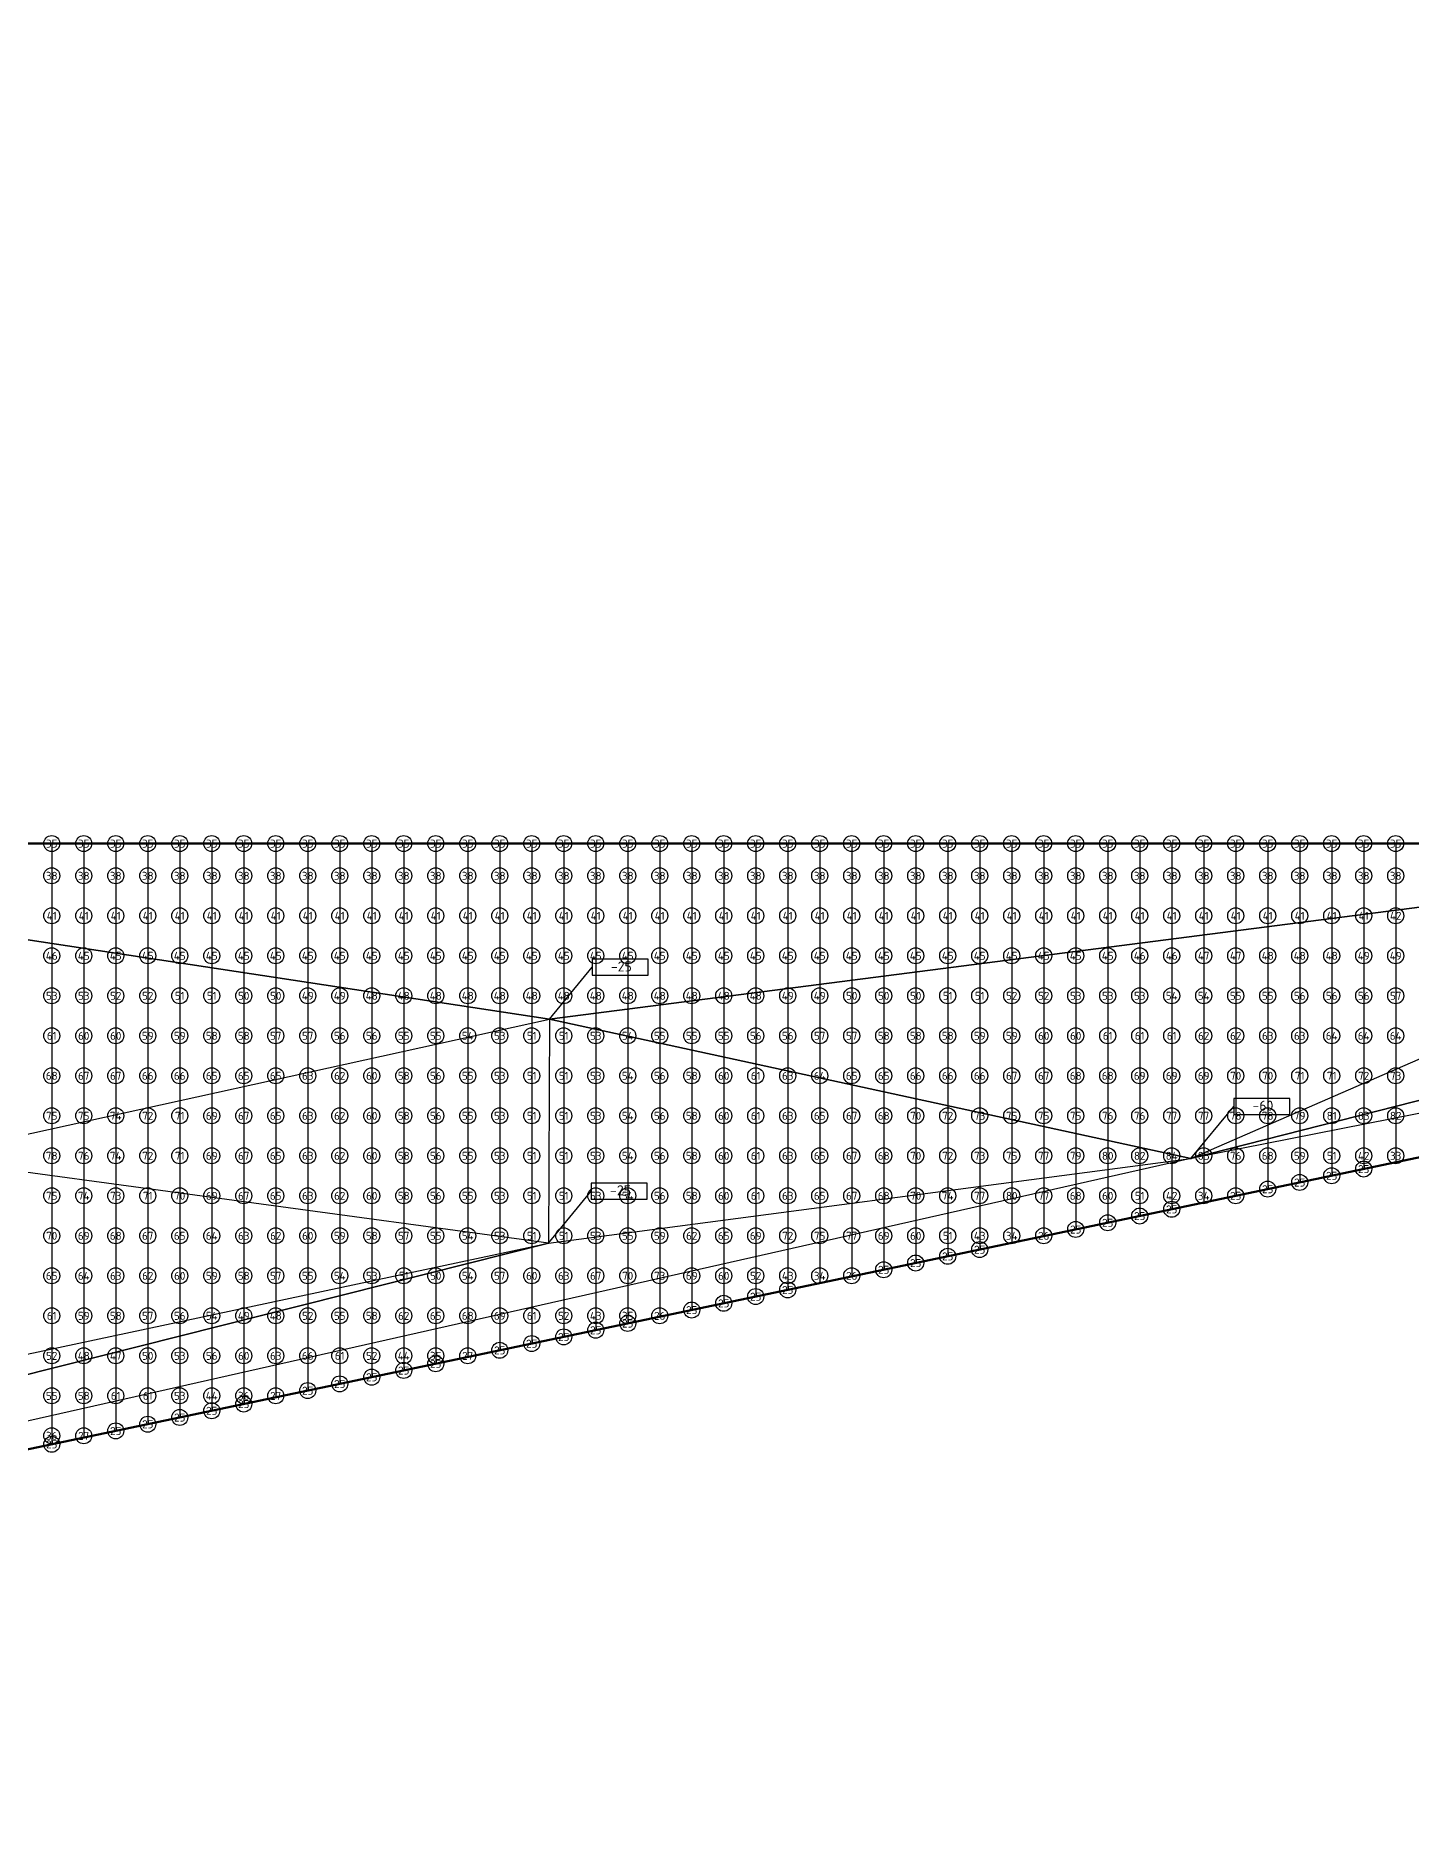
# Model space of a CAD drawing. Header units: millimetres. Extents: x 3543 to 412546, y -146359 to 38454.
# Drawn here: x 237859 to 255054, y -95174 to -72842 of the extents above; entities that cross this region are included whole.
import ezdxf
from ezdxf.enums import TextEntityAlignment as Align

# ---------------------------------------------------------------- set-up
doc = ezdxf.new("R2010")
doc.units = ezdxf.units.MM
doc.layers.add('контур', color=1, linetype='Continuous', lineweight=50)
for name, color, linetype in [('линии_высот', 4, 'Continuous'), ('опоры_текстvb', 7, 'Continuous'), ('опорыvb', 7, 'Continuous'), ('сеткаvb', 8, 'Continuous')]:
    doc.layers.add(name, color=color, linetype=linetype)
doc.styles.add('isocpeur', font='isocpeur.ttf')

# ---------------------------------------------------------------- blocks, each defined once
blk = doc.blocks.new('otmetka_oporvb')
at = {"linetype": 'ByBlock', "lineweight": -2}
blk.add_hatch(color=0, dxfattribs=at).paths.add_polyline_path([(-38, -32, 1), (38, 32, 1)])
at = {"color": 0, "linetype": 'ByBlock', "lineweight": -2}
blk.add_line((0, 0), (2142, 2596), dxfattribs=at)
at = {"color": 0}
blk.add_lwpolyline([(2142, 2196), (4942, 2196), (4942, 2996), (2142, 2996)], close=True, dxfattribs=at)
at = {"color": 0, "linetype": 'ByBlock', "lineweight": -2, "style": 'isocpeur'}
blk.add_attdef('OTM', text='', height=500, dxfattribs=at).set_placement((3600, 2639), align=Align.MIDDLE_CENTER)
blk = doc.blocks.new('opor_symbPRO')
at = {"color": 0, "ltscale": 20}
blk.add_circle((0, 0), 100, dxfattribs=at)
at = {"layer": 'опоры_текстvb', "color": 0, "linetype": 'ByBlock', "lineweight": -2, "style": 'isocpeur'}
blk.add_attdef('COL', text='', height=100, dxfattribs=at).set_placement((0, -1), align=Align.MIDDLE_CENTER)

msp = doc.modelspace()

# ---------------------------------------------------------------- linework, layer by layer
at = {"layer": 'контур', "linetype": 'Continuous'}
msp.add_lwpolyline([(215545, -95173.6), (210858.8, -72842.2), (229841.6, -72842.2), (229841.6, -82939.6), (261341.5, -82939.6), (261341.5, -72842.2), (299003.2, -72842.2), (299003.2, -77660.7)], close=True, dxfattribs=at)
at = {"layer": 'линии_высот'}
for points in [[(252298.9, -86875.6), (215545, -95173.6), (299003.2, -77660.7)], [(252298.9, -86875.6), (278805.8, -80132.2), (299003.2, -77660.7)], [(252298.9, -86875.6), (261341.5, -82939.6), (278805.8, -80132.2)], [(229841.6, -82939.6), (236407.9, -86868.8), (244279.5, -85135.9)], [(229841.6, -82939.6), (244279.5, -85135.9), (261341.5, -82939.6)], [(244279.5, -85135.9), (252298.9, -86875.6), (261341.5, -82939.6)], [(236407.9, -86868.8), (244279.5, -85135.9), (244268.4, -87933.7)], [(252298.9, -86875.6), (244279.5, -85135.9), (244268.4, -87933.7)], [(244268.4, -87933.7), (236407.9, -86868.8), (230076.7, -90954.3)], [(244268.4, -87933.7), (252298.9, -86875.6), (215545, -95173.6)], [(215545, -95173.6), (230076.7, -90954.3), (244268.4, -87933.7)]]:
    msp.add_lwpolyline(points, close=True, dxfattribs=at)
at = {"layer": 'сеткаvb'}
for p, q in [((238058.8, -82939.6), (238058.8, -90449.3)), ((238458.8, -82939.6), (238458.8, -90365.3)), ((238858.8, -82939.6), (238858.8, -90281.4)), ((239258.8, -82939.6), (239258.8, -90197.5)), ((239658.8, -82939.6), (239658.8, -90113.5)), ((240058.8, -82939.6), (240058.8, -90029.6)), ((240458.8, -82939.6), (240458.8, -89945.6)), ((240858.8, -82939.6), (240858.8, -89861.7)), ((241258.8, -82939.6), (241258.8, -89777.8)), ((241658.8, -82939.6), (241658.8, -89693.8)), ((242058.8, -82939.6), (242058.8, -89609.9)), ((242458.8, -82939.6), (242458.8, -89526)), ((242858.8, -82939.6), (242858.8, -89442)), ((243258.8, -82939.6), (243258.8, -89358.1)), ((243658.8, -82939.6), (243658.8, -89274.2)), ((244058.8, -82939.6), (244058.8, -89190.2)), ((244458.8, -82939.6), (244458.8, -89106.3)), ((244858.8, -82939.6), (244858.8, -89022.4)), ((245258.8, -82939.6), (245258.8, -88938.4)), ((245658.8, -82939.6), (245658.8, -88854.5)), ((246058.8, -82939.6), (246058.8, -88770.5)), ((246458.8, -82939.6), (246458.8, -88686.6)), ((246858.8, -82939.6), (246858.8, -88602.7)), ((247258.8, -82939.6), (247258.8, -88518.7)), ((247658.8, -82939.6), (247658.8, -88434.8)), ((248058.8, -82939.6), (248058.8, -88350.9)), ((248458.8, -82939.6), (248458.8, -88266.9)), ((248858.8, -82939.6), (248858.8, -88183)), ((249258.8, -82939.6), (249258.8, -88099.1)), ((249658.8, -82939.6), (249658.8, -88015.1)), ((250058.8, -82939.6), (250058.8, -87931.2)), ((250458.8, -82939.6), (250458.8, -87847.3)), ((250858.8, -82939.6), (250858.8, -87763.3)), ((251258.8, -82939.6), (251258.8, -87679.4)), ((251658.8, -82939.6), (251658.8, -87595.4)), ((252058.8, -82939.6), (252058.8, -87511.5)), ((252458.8, -82939.6), (252458.8, -87427.6)), ((252858.8, -82939.6), (252858.8, -87343.6)), ((253258.8, -82939.6), (253258.8, -87259.7)), ((253658.8, -82939.6), (253658.8, -87175.8)), ((254058.8, -82939.6), (254058.8, -87091.8)), ((254458.8, -82939.6), (254458.8, -87007.9)), ((254858.8, -82939.6), (254858.8, -86924))]:
    msp.add_line(p, q, dxfattribs=at)

# ---------------------------------------------------------------- block references
at = {"xscale": 0.25, "yscale": 0.25, "zscale": 0.25}
for p, values in [((244279.5, -85135.9), {'OTM': '-25'}), ((252298.9, -86875.6), {'OTM': '-60'}), ((244268.4, -87933.7), {'OTM': '-25'})]:
    msp.add_blockref('otmetka_oporvb', p, dxfattribs=at).add_auto_attribs(values)
at = {"layer": 'опорыvb', "color": 92}
for p, values in [((238058.8, -82939.6), {'COL': '35'}), ((238458.8, -82939.6), {'COL': '35'}), ((238858.8, -82939.6), {'COL': '35'}), ((239258.8, -82939.6), {'COL': '35'}), ((239658.8, -82939.6), {'COL': '35'}), ((240058.8, -82939.6), {'COL': '35'}), ((240458.8, -82939.6), {'COL': '35'}), ((240858.8, -82939.6), {'COL': '35'}), ((241258.8, -82939.6), {'COL': '35'}), ((241658.8, -82939.6), {'COL': '35'}), ((242058.8, -82939.6), {'COL': '35'}), ((242458.8, -82939.6), {'COL': '35'}), ((242858.8, -82939.6), {'COL': '35'}), ((243258.8, -82939.6), {'COL': '35'}), ((243658.8, -82939.6), {'COL': '35'}), ((244058.8, -82939.6), {'COL': '35'}), ((244458.8, -82939.6), {'COL': '35'}), ((244858.8, -82939.6), {'COL': '35'}), ((245258.8, -82939.6), {'COL': '35'}), ((245658.8, -82939.6), {'COL': '35'}), ((246058.8, -82939.6), {'COL': '35'}), ((246458.8, -82939.6), {'COL': '35'}), ((246858.8, -82939.6), {'COL': '35'}), ((247258.8, -82939.6), {'COL': '35'}), ((247658.8, -82939.6), {'COL': '35'}), ((248058.8, -82939.6), {'COL': '35'}), ((248458.8, -82939.6), {'COL': '35'}), ((248858.8, -82939.6), {'COL': '35'}), ((249258.8, -82939.6), {'COL': '35'}), ((249658.8, -82939.6), {'COL': '35'}), ((250058.8, -82939.6), {'COL': '35'}), ((250458.8, -82939.6), {'COL': '35'}), ((250858.8, -82939.6), {'COL': '35'}), ((251258.8, -82939.6), {'COL': '35'}), ((251658.8, -82939.6), {'COL': '35'}), ((252058.8, -82939.6), {'COL': '35'}), ((252458.8, -82939.6), {'COL': '35'}), ((252858.8, -82939.6), {'COL': '35'}), ((253258.8, -82939.6), {'COL': '35'}), ((253658.8, -82939.6), {'COL': '35'}), ((254058.8, -82939.6), {'COL': '35'}), ((254458.8, -82939.6), {'COL': '35'}), ((254858.8, -82939.6), {'COL': '35'}), ((238058.8, -83342.2), {'COL': '38'}), ((238458.8, -83342.2), {'COL': '38'}), ((238858.8, -83342.2), {'COL': '38'}), ((239258.8, -83342.2), {'COL': '38'}), ((239658.8, -83342.2), {'COL': '38'}), ((240058.8, -83342.2), {'COL': '38'}), ((240458.8, -83342.2), {'COL': '38'}), ((240858.8, -83342.2), {'COL': '38'}), ((241258.8, -83342.2), {'COL': '38'}), ((241658.8, -83342.2), {'COL': '38'}), ((242058.8, -83342.2), {'COL': '38'}), ((242458.8, -83342.2), {'COL': '38'}), ((242858.8, -83342.2), {'COL': '38'}), ((243258.8, -83342.2), {'COL': '38'}), ((243658.8, -83342.2), {'COL': '38'}), ((244058.8, -83342.2), {'COL': '38'}), ((244458.8, -83342.2), {'COL': '38'}), ((244858.8, -83342.2), {'COL': '38'}), ((245258.8, -83342.2), {'COL': '38'}), ((245658.8, -83342.2), {'COL': '38'}), ((246058.8, -83342.2), {'COL': '38'}), ((246458.8, -83342.2), {'COL': '38'}), ((246858.8, -83342.2), {'COL': '38'}), ((247258.8, -83342.2), {'COL': '38'}), ((247658.8, -83342.2), {'COL': '38'}), ((248058.8, -83342.2), {'COL': '38'}), ((248458.8, -83342.2), {'COL': '38'}), ((248858.8, -83342.2), {'COL': '38'}), ((249258.8, -83342.2), {'COL': '38'}), ((249658.8, -83342.2), {'COL': '38'}), ((250058.8, -83342.2), {'COL': '38'}), ((250458.8, -83342.2), {'COL': '38'}), ((250858.8, -83342.2), {'COL': '38'}), ((251258.8, -83342.2), {'COL': '38'}), ((251658.8, -83342.2), {'COL': '38'}), ((252058.8, -83342.2), {'COL': '38'}), ((252458.8, -83342.2), {'COL': '38'}), ((252858.8, -83342.2), {'COL': '38'}), ((253258.8, -83342.2), {'COL': '38'}), ((253658.8, -83342.2), {'COL': '38'}), ((254058.8, -83342.2), {'COL': '38'}), ((254458.8, -83342.2), {'COL': '38'}), ((254858.8, -83342.2), {'COL': '38'}), ((238058.8, -83842.2), {'COL': '41'}), ((238458.8, -83842.2), {'COL': '41'}), ((238858.8, -83842.2), {'COL': '41'}), ((239258.8, -83842.2), {'COL': '41'}), ((239658.8, -83842.2), {'COL': '41'}), ((240058.8, -83842.2), {'COL': '41'}), ((240458.8, -83842.2), {'COL': '41'}), ((240858.8, -83842.2), {'COL': '41'}), ((241258.8, -83842.2), {'COL': '41'}), ((241658.8, -83842.2), {'COL': '41'}), ((242058.8, -83842.2), {'COL': '41'}), ((242458.8, -83842.2), {'COL': '41'}), ((242858.8, -83842.2), {'COL': '41'}), ((243258.8, -83842.2), {'COL': '41'}), ((243658.8, -83842.2), {'COL': '41'}), ((244058.8, -83842.2), {'COL': '41'}), ((244458.8, -83842.2), {'COL': '41'}), ((244858.8, -83842.2), {'COL': '41'}), ((245258.8, -83842.2), {'COL': '41'}), ((245658.8, -83842.2), {'COL': '41'}), ((246058.8, -83842.2), {'COL': '41'}), ((246458.8, -83842.2), {'COL': '41'}), ((246858.8, -83842.2), {'COL': '41'}), ((247258.8, -83842.2), {'COL': '41'}), ((247658.8, -83842.2), {'COL': '41'}), ((248058.8, -83842.2), {'COL': '41'}), ((248458.8, -83842.2), {'COL': '41'}), ((248858.8, -83842.2), {'COL': '41'}), ((249258.8, -83842.2), {'COL': '41'}), ((249658.8, -83842.2), {'COL': '41'}), ((250058.8, -83842.2), {'COL': '41'}), ((250458.8, -83842.2), {'COL': '41'}), ((250858.8, -83842.2), {'COL': '41'}), ((251258.8, -83842.2), {'COL': '41'}), ((251658.8, -83842.2), {'COL': '41'}), ((252058.8, -83842.2), {'COL': '41'}), ((252458.8, -83842.2), {'COL': '41'}), ((252858.8, -83842.2), {'COL': '41'}), ((253258.8, -83842.2), {'COL': '41'}), ((253658.8, -83842.2), {'COL': '41'}), ((254058.8, -83842.2), {'COL': '41'}), ((254458.8, -83842.2), {'COL': '41'}), ((254858.8, -83842.2), {'COL': '42'}), ((238058.8, -84342.2), {'COL': '46'}), ((238458.8, -84342.2), {'COL': '45'}), ((238858.8, -84342.2), {'COL': '45'}), ((239258.8, -84342.2), {'COL': '45'}), ((239658.8, -84342.2), {'COL': '45'}), ((240058.8, -84342.2), {'COL': '45'}), ((240458.8, -84342.2), {'COL': '45'}), ((240858.8, -84342.2), {'COL': '45'}), ((241258.8, -84342.2), {'COL': '45'}), ((241658.8, -84342.2), {'COL': '45'}), ((242058.8, -84342.2), {'COL': '45'}), ((242458.8, -84342.2), {'COL': '45'}), ((242858.8, -84342.2), {'COL': '45'}), ((243258.8, -84342.2), {'COL': '45'}), ((243658.8, -84342.2), {'COL': '45'}), ((244058.8, -84342.2), {'COL': '45'}), ((244458.8, -84342.2), {'COL': '45'}), ((244858.8, -84342.2), {'COL': '45'}), ((245258.8, -84342.2), {'COL': '45'}), ((245658.8, -84342.2), {'COL': '45'}), ((246058.8, -84342.2), {'COL': '45'}), ((246458.8, -84342.2), {'COL': '45'}), ((246858.8, -84342.2), {'COL': '45'}), ((247258.8, -84342.2), {'COL': '45'}), ((247658.8, -84342.2), {'COL': '45'}), ((248058.8, -84342.2), {'COL': '45'}), ((248458.8, -84342.2), {'COL': '45'}), ((248858.8, -84342.2), {'COL': '45'}), ((249258.8, -84342.2), {'COL': '45'}), ((249658.8, -84342.2), {'COL': '45'}), ((250058.8, -84342.2), {'COL': '45'}), ((250458.8, -84342.2), {'COL': '45'}), ((250858.8, -84342.2), {'COL': '45'}), ((251258.8, -84342.2), {'COL': '45'}), ((251658.8, -84342.2), {'COL': '46'}), ((252058.8, -84342.2), {'COL': '46'}), ((252458.8, -84342.2), {'COL': '47'}), ((252858.8, -84342.2), {'COL': '47'}), ((253258.8, -84342.2), {'COL': '48'}), ((253658.8, -84342.2), {'COL': '48'}), ((254058.8, -84342.2), {'COL': '48'}), ((254458.8, -84342.2), {'COL': '49'}), ((254858.8, -84342.2), {'COL': '49'}), ((241258.8, -84842.2), {'COL': '49'}), ((241658.8, -84842.2), {'COL': '49'}), ((242058.8, -84842.2), {'COL': '48'}), ((242458.8, -84842.2), {'COL': '48'}), ((242858.8, -84842.2), {'COL': '48'}), ((243258.8, -84842.2), {'COL': '48'}), ((243658.8, -84842.2), {'COL': '48'}), ((244058.8, -84842.2), {'COL': '48'}), ((244458.8, -84842.2), {'COL': '48'}), ((244858.8, -84842.2), {'COL': '48'}), ((245258.8, -84842.2), {'COL': '48'}), ((245658.8, -84842.2), {'COL': '48'}), ((246058.8, -84842.2), {'COL': '48'}), ((246458.8, -84842.2), {'COL': '48'}), ((246858.8, -84842.2), {'COL': '48'}), ((247258.8, -84842.2), {'COL': '49'}), ((247658.8, -84842.2), {'COL': '49'}), ((254458.8, -86842.2), {'COL': '42'}), ((252058.8, -87342.2), {'COL': '42'}), ((249658.8, -87842.2), {'COL': '43'}), ((247258.8, -88342.2), {'COL': '43'}), ((240458.8, -88842.2), {'COL': '49'}), ((240858.8, -88842.2), {'COL': '48'}), ((244858.8, -88842.2), {'COL': '43'}), ((245258.8, -88842.2), {'COL': '35'}), ((238458.8, -89342.2), {'COL': '48'}), ((238858.8, -89342.2), {'COL': '47'}), ((242458.8, -89342.2), {'COL': '44'}), ((242858.8, -89342.2), {'COL': '35'}), ((240058.8, -89842.2), {'COL': '44'}), ((240458.8, -89842.2), {'COL': '36'}), ((238058.8, -90342.2), {'COL': '36'})]:
    msp.add_blockref('opor_symbPRO', p, dxfattribs=at).add_auto_attribs(values)
at = {"layer": 'опорыvb', "color": 131}
for p, values in [((238058.8, -84842.2), {'COL': '53'}), ((238458.8, -84842.2), {'COL': '53'}), ((238858.8, -84842.2), {'COL': '52'}), ((239258.8, -84842.2), {'COL': '52'}), ((239658.8, -84842.2), {'COL': '51'}), ((240058.8, -84842.2), {'COL': '51'}), ((240458.8, -84842.2), {'COL': '50'}), ((240858.8, -84842.2), {'COL': '50'}), ((248058.8, -84842.2), {'COL': '50'}), ((248458.8, -84842.2), {'COL': '50'}), ((248858.8, -84842.2), {'COL': '50'}), ((249258.8, -84842.2), {'COL': '51'}), ((249658.8, -84842.2), {'COL': '51'}), ((250058.8, -84842.2), {'COL': '52'}), ((250458.8, -84842.2), {'COL': '52'}), ((250858.8, -84842.2), {'COL': '53'}), ((251258.8, -84842.2), {'COL': '53'}), ((251658.8, -84842.2), {'COL': '53'}), ((252058.8, -84842.2), {'COL': '54'}), ((252458.8, -84842.2), {'COL': '54'}), ((252858.8, -84842.2), {'COL': '55'}), ((253258.8, -84842.2), {'COL': '55'}), ((253658.8, -84842.2), {'COL': '56'}), ((254058.8, -84842.2), {'COL': '56'}), ((254458.8, -84842.2), {'COL': '56'}), ((254858.8, -84842.2), {'COL': '57'}), ((238058.8, -85342.2), {'COL': '61'}), ((238458.8, -85342.2), {'COL': '60'}), ((238858.8, -85342.2), {'COL': '60'}), ((239258.8, -85342.2), {'COL': '59'}), ((239658.8, -85342.2), {'COL': '59'}), ((240058.8, -85342.2), {'COL': '58'}), ((240458.8, -85342.2), {'COL': '58'}), ((240858.8, -85342.2), {'COL': '57'}), ((241258.8, -85342.2), {'COL': '57'}), ((241658.8, -85342.2), {'COL': '56'}), ((242058.8, -85342.2), {'COL': '56'}), ((242458.8, -85342.2), {'COL': '55'}), ((242858.8, -85342.2), {'COL': '55'}), ((243258.8, -85342.2), {'COL': '54'}), ((243658.8, -85342.2), {'COL': '53'}), ((244058.8, -85342.2), {'COL': '51'}), ((244458.8, -85342.2), {'COL': '51'}), ((244858.8, -85342.2), {'COL': '53'}), ((245258.8, -85342.2), {'COL': '54'}), ((245658.8, -85342.2), {'COL': '55'}), ((246058.8, -85342.2), {'COL': '55'}), ((246458.8, -85342.2), {'COL': '55'}), ((246858.8, -85342.2), {'COL': '56'}), ((247258.8, -85342.2), {'COL': '56'}), ((247658.8, -85342.2), {'COL': '57'}), ((248058.8, -85342.2), {'COL': '57'}), ((248458.8, -85342.2), {'COL': '58'}), ((248858.8, -85342.2), {'COL': '58'}), ((249258.8, -85342.2), {'COL': '58'}), ((249658.8, -85342.2), {'COL': '59'}), ((250058.8, -85342.2), {'COL': '59'}), ((250458.8, -85342.2), {'COL': '60'}), ((250858.8, -85342.2), {'COL': '60'}), ((251258.8, -85342.2), {'COL': '61'}), ((251658.8, -85342.2), {'COL': '61'}), ((252058.8, -85342.2), {'COL': '61'}), ((252458.8, -85342.2), {'COL': '62'}), ((252858.8, -85342.2), {'COL': '62'}), ((253258.8, -85342.2), {'COL': '63'}), ((253658.8, -85342.2), {'COL': '63'}), ((254058.8, -85342.2), {'COL': '64'}), ((254458.8, -85342.2), {'COL': '64'}), ((254858.8, -85342.2), {'COL': '64'}), ((238058.8, -85842.2), {'COL': '68'}), ((238458.8, -85842.2), {'COL': '67'}), ((238858.8, -85842.2), {'COL': '67'}), ((239258.8, -85842.2), {'COL': '66'}), ((239658.8, -85842.2), {'COL': '66'}), ((240058.8, -85842.2), {'COL': '65'}), ((240458.8, -85842.2), {'COL': '65'}), ((240858.8, -85842.2), {'COL': '65'}), ((241258.8, -85842.2), {'COL': '63'}), ((241658.8, -85842.2), {'COL': '62'}), ((242058.8, -85842.2), {'COL': '60'}), ((242458.8, -85842.2), {'COL': '58'}), ((242858.8, -85842.2), {'COL': '56'}), ((243258.8, -85842.2), {'COL': '55'}), ((243658.8, -85842.2), {'COL': '53'}), ((244058.8, -85842.2), {'COL': '51'}), ((244458.8, -85842.2), {'COL': '51'}), ((244858.8, -85842.2), {'COL': '53'}), ((245258.8, -85842.2), {'COL': '54'}), ((245658.8, -85842.2), {'COL': '56'}), ((246058.8, -85842.2), {'COL': '58'}), ((246458.8, -85842.2), {'COL': '60'}), ((246858.8, -85842.2), {'COL': '61'}), ((247258.8, -85842.2), {'COL': '63'}), ((247658.8, -85842.2), {'COL': '64'}), ((248058.8, -85842.2), {'COL': '65'}), ((248458.8, -85842.2), {'COL': '65'}), ((248858.8, -85842.2), {'COL': '66'}), ((249258.8, -85842.2), {'COL': '66'}), ((249658.8, -85842.2), {'COL': '66'}), ((250058.8, -85842.2), {'COL': '67'}), ((250458.8, -85842.2), {'COL': '67'}), ((250858.8, -85842.2), {'COL': '68'}), ((251258.8, -85842.2), {'COL': '68'}), ((251658.8, -85842.2), {'COL': '69'}), ((252058.8, -85842.2), {'COL': '69'}), ((252458.8, -85842.2), {'COL': '69'}), ((252858.8, -85842.2), {'COL': '70'}), ((253258.8, -85842.2), {'COL': '70'}), ((253658.8, -85842.2), {'COL': '71'}), ((254058.8, -85842.2), {'COL': '71'}), ((254458.8, -85842.2), {'COL': '72'}), ((254858.8, -85842.2), {'COL': '73'}), ((238058.8, -86342.2), {'COL': '75'}), ((238458.8, -86342.2), {'COL': '75'}), ((238858.8, -86342.2), {'COL': '74'}), ((239258.8, -86342.2), {'COL': '72'}), ((239658.8, -86342.2), {'COL': '71'}), ((240058.8, -86342.2), {'COL': '69'}), ((240458.8, -86342.2), {'COL': '67'}), ((240858.8, -86342.2), {'COL': '65'}), ((241258.8, -86342.2), {'COL': '63'}), ((241658.8, -86342.2), {'COL': '62'}), ((242058.8, -86342.2), {'COL': '60'}), ((242458.8, -86342.2), {'COL': '58'}), ((242858.8, -86342.2), {'COL': '56'}), ((243258.8, -86342.2), {'COL': '55'}), ((243658.8, -86342.2), {'COL': '53'}), ((244058.8, -86342.2), {'COL': '51'}), ((244458.8, -86342.2), {'COL': '51'}), ((244858.8, -86342.2), {'COL': '53'}), ((245258.8, -86342.2), {'COL': '54'}), ((245658.8, -86342.2), {'COL': '56'}), ((246058.8, -86342.2), {'COL': '58'}), ((246458.8, -86342.2), {'COL': '60'}), ((246858.8, -86342.2), {'COL': '61'}), ((247258.8, -86342.2), {'COL': '63'}), ((247658.8, -86342.2), {'COL': '65'}), ((248058.8, -86342.2), {'COL': '67'}), ((248458.8, -86342.2), {'COL': '68'}), ((248858.8, -86342.2), {'COL': '70'}), ((249258.8, -86342.2), {'COL': '72'}), ((249658.8, -86342.2), {'COL': '73'}), ((250058.8, -86342.2), {'COL': '75'}), ((250458.8, -86342.2), {'COL': '75'}), ((250858.8, -86342.2), {'COL': '75'}), ((251258.8, -86342.2), {'COL': '76'}), ((251658.8, -86342.2), {'COL': '76'}), ((252058.8, -86342.2), {'COL': '77'}), ((252458.8, -86342.2), {'COL': '77'}), ((252858.8, -86342.2), {'COL': '78'}), ((253258.8, -86342.2), {'COL': '78'}), ((253658.8, -86342.2), {'COL': '79'}), ((238058.8, -86842.2), {'COL': '78'}), ((238458.8, -86842.2), {'COL': '76'}), ((238858.8, -86842.2), {'COL': '74'}), ((239258.8, -86842.2), {'COL': '72'}), ((239658.8, -86842.2), {'COL': '71'}), ((240058.8, -86842.2), {'COL': '69'}), ((240458.8, -86842.2), {'COL': '67'}), ((240858.8, -86842.2), {'COL': '65'}), ((241258.8, -86842.2), {'COL': '63'}), ((241658.8, -86842.2), {'COL': '62'}), ((242058.8, -86842.2), {'COL': '60'}), ((242458.8, -86842.2), {'COL': '58'}), ((242858.8, -86842.2), {'COL': '56'}), ((243258.8, -86842.2), {'COL': '55'}), ((243658.8, -86842.2), {'COL': '53'}), ((244058.8, -86842.2), {'COL': '51'}), ((244458.8, -86842.2), {'COL': '51'}), ((244858.8, -86842.2), {'COL': '53'}), ((245258.8, -86842.2), {'COL': '54'}), ((245658.8, -86842.2), {'COL': '56'}), ((246058.8, -86842.2), {'COL': '58'}), ((246458.8, -86842.2), {'COL': '60'}), ((246858.8, -86842.2), {'COL': '61'}), ((247258.8, -86842.2), {'COL': '63'}), ((247658.8, -86842.2), {'COL': '65'}), ((248058.8, -86842.2), {'COL': '67'}), ((248458.8, -86842.2), {'COL': '68'}), ((248858.8, -86842.2), {'COL': '70'}), ((249258.8, -86842.2), {'COL': '72'}), ((249658.8, -86842.2), {'COL': '73'}), ((250058.8, -86842.2), {'COL': '75'}), ((250458.8, -86842.2), {'COL': '77'}), ((250858.8, -86842.2), {'COL': '79'}), ((252858.8, -86842.2), {'COL': '76'}), ((253258.8, -86842.2), {'COL': '68'}), ((253658.8, -86842.2), {'COL': '59'}), ((254058.8, -86842.2), {'COL': '51'}), ((238058.8, -87342.2), {'COL': '75'}), ((238458.8, -87342.2), {'COL': '74'}), ((238858.8, -87342.2), {'COL': '73'}), ((239258.8, -87342.2), {'COL': '71'}), ((239658.8, -87342.2), {'COL': '70'}), ((240058.8, -87342.2), {'COL': '69'}), ((240458.8, -87342.2), {'COL': '67'}), ((240858.8, -87342.2), {'COL': '65'}), ((241258.8, -87342.2), {'COL': '63'}), ((241658.8, -87342.2), {'COL': '62'}), ((242058.8, -87342.2), {'COL': '60'}), ((242458.8, -87342.2), {'COL': '58'}), ((242858.8, -87342.2), {'COL': '56'}), ((243258.8, -87342.2), {'COL': '55'}), ((243658.8, -87342.2), {'COL': '53'}), ((244058.8, -87342.2), {'COL': '51'}), ((244458.8, -87342.2), {'COL': '51'}), ((244858.8, -87342.2), {'COL': '53'}), ((245258.8, -87342.2), {'COL': '54'}), ((245658.8, -87342.2), {'COL': '56'}), ((246058.8, -87342.2), {'COL': '58'}), ((246458.8, -87342.2), {'COL': '60'}), ((246858.8, -87342.2), {'COL': '61'}), ((247258.8, -87342.2), {'COL': '63'}), ((247658.8, -87342.2), {'COL': '65'}), ((248058.8, -87342.2), {'COL': '67'}), ((248458.8, -87342.2), {'COL': '68'}), ((248858.8, -87342.2), {'COL': '70'}), ((249258.8, -87342.2), {'COL': '74'}), ((249658.8, -87342.2), {'COL': '77'}), ((250458.8, -87342.2), {'COL': '77'}), ((250858.8, -87342.2), {'COL': '68'}), ((251258.8, -87342.2), {'COL': '60'}), ((251658.8, -87342.2), {'COL': '51'}), ((238058.8, -87842.2), {'COL': '70'}), ((238458.8, -87842.2), {'COL': '69'}), ((238858.8, -87842.2), {'COL': '68'}), ((239258.8, -87842.2), {'COL': '67'}), ((239658.8, -87842.2), {'COL': '65'}), ((240058.8, -87842.2), {'COL': '64'}), ((240458.8, -87842.2), {'COL': '63'}), ((240858.8, -87842.2), {'COL': '62'}), ((241258.8, -87842.2), {'COL': '60'}), ((241658.8, -87842.2), {'COL': '59'}), ((242058.8, -87842.2), {'COL': '58'}), ((242458.8, -87842.2), {'COL': '57'}), ((242858.8, -87842.2), {'COL': '55'}), ((243258.8, -87842.2), {'COL': '54'}), ((243658.8, -87842.2), {'COL': '53'}), ((244058.8, -87842.2), {'COL': '51'}), ((244458.8, -87842.2), {'COL': '51'}), ((244858.8, -87842.2), {'COL': '53'}), ((245258.8, -87842.2), {'COL': '55'}), ((245658.8, -87842.2), {'COL': '59'}), ((246058.8, -87842.2), {'COL': '62'}), ((246458.8, -87842.2), {'COL': '65'}), ((246858.8, -87842.2), {'COL': '69'}), ((247258.8, -87842.2), {'COL': '72'}), ((247658.8, -87842.2), {'COL': '75'}), ((248058.8, -87842.2), {'COL': '77'}), ((248458.8, -87842.2), {'COL': '69'}), ((248858.8, -87842.2), {'COL': '60'}), ((249258.8, -87842.2), {'COL': '51'}), ((238058.8, -88342.2), {'COL': '65'}), ((238458.8, -88342.2), {'COL': '64'}), ((238858.8, -88342.2), {'COL': '63'}), ((239258.8, -88342.2), {'COL': '62'}), ((239658.8, -88342.2), {'COL': '60'}), ((240058.8, -88342.2), {'COL': '59'}), ((240458.8, -88342.2), {'COL': '58'}), ((240858.8, -88342.2), {'COL': '57'}), ((241258.8, -88342.2), {'COL': '55'}), ((241658.8, -88342.2), {'COL': '54'}), ((242058.8, -88342.2), {'COL': '53'}), ((242458.8, -88342.2), {'COL': '51'}), ((242858.8, -88342.2), {'COL': '50'}), ((243258.8, -88342.2), {'COL': '54'}), ((243658.8, -88342.2), {'COL': '57'}), ((244058.8, -88342.2), {'COL': '60'}), ((244458.8, -88342.2), {'COL': '63'}), ((244858.8, -88342.2), {'COL': '67'}), ((245258.8, -88342.2), {'COL': '70'}), ((245658.8, -88342.2), {'COL': '73'}), ((246058.8, -88342.2), {'COL': '69'}), ((246458.8, -88342.2), {'COL': '60'}), ((246858.8, -88342.2), {'COL': '52'}), ((238058.8, -88842.2), {'COL': '61'}), ((238458.8, -88842.2), {'COL': '59'}), ((238858.8, -88842.2), {'COL': '58'}), ((239258.8, -88842.2), {'COL': '57'}), ((239658.8, -88842.2), {'COL': '56'}), ((240058.8, -88842.2), {'COL': '54'}), ((241258.8, -88842.2), {'COL': '52'}), ((241658.8, -88842.2), {'COL': '55'}), ((242058.8, -88842.2), {'COL': '58'}), ((242458.8, -88842.2), {'COL': '62'}), ((242858.8, -88842.2), {'COL': '65'}), ((243258.8, -88842.2), {'COL': '68'}), ((243658.8, -88842.2), {'COL': '69'}), ((244058.8, -88842.2), {'COL': '61'}), ((244458.8, -88842.2), {'COL': '52'}), ((238058.8, -89342.2), {'COL': '52'}), ((239258.8, -89342.2), {'COL': '50'}), ((239658.8, -89342.2), {'COL': '53'}), ((240058.8, -89342.2), {'COL': '56'}), ((240458.8, -89342.2), {'COL': '60'}), ((240858.8, -89342.2), {'COL': '63'}), ((241258.8, -89342.2), {'COL': '66'}), ((241658.8, -89342.2), {'COL': '61'}), ((242058.8, -89342.2), {'COL': '52'}), ((238058.8, -89842.2), {'COL': '55'}), ((238458.8, -89842.2), {'COL': '58'}), ((238858.8, -89842.2), {'COL': '61'}), ((239258.8, -89842.2), {'COL': '61'}), ((239658.8, -89842.2), {'COL': '53'})]:
    msp.add_blockref('opor_symbPRO', p, dxfattribs=at).add_auto_attribs(values)
at = {"layer": 'опорыvb', "color": 30}
for p, values in [((254058.8, -86342.2), {'COL': '81'}), ((254458.8, -86342.2), {'COL': '83'}), ((254858.8, -86342.2), {'COL': '82'}), ((251258.8, -86842.2), {'COL': '80'}), ((251658.8, -86842.2), {'COL': '82'}), ((252058.8, -86842.2), {'COL': '84'}), ((252458.8, -86842.2), {'COL': '85'}), ((250058.8, -87342.2), {'COL': '80'})]:
    msp.add_blockref('opor_symbPRO', p, dxfattribs=at).add_auto_attribs(values)
at = {"layer": 'опорыvb', "color": 1}
for p, values in [((254858.8, -86842.2), {'COL': '33'}), ((253658.8, -87175.8), {'COL': '25'}), ((254058.8, -87091.8), {'COL': '25'}), ((254458.8, -87007.9), {'COL': '25'}), ((252458.8, -87342.2), {'COL': '34'}), ((252858.8, -87342.2), {'COL': '25'}), ((253258.8, -87259.7), {'COL': '25'}), ((251658.8, -87595.4), {'COL': '25'}), ((252058.8, -87511.5), {'COL': '25'}), ((250058.8, -87842.2), {'COL': '34'}), ((250458.8, -87842.2), {'COL': '26'}), ((250858.8, -87763.3), {'COL': '25'}), ((251258.8, -87679.4), {'COL': '25'}), ((249658.8, -88015.1), {'COL': '25'}), ((248458.8, -88266.9), {'COL': '25'}), ((248858.8, -88183), {'COL': '25'}), ((249258.8, -88099.1), {'COL': '25'}), ((247258.8, -88518.7), {'COL': '25'}), ((247658.8, -88342.2), {'COL': '34'}), ((248058.8, -88342.2), {'COL': '26'}), ((246458.8, -88686.6), {'COL': '25'}), ((246858.8, -88602.7), {'COL': '25'}), ((245258.8, -88938.4), {'COL': '25'}), ((245658.8, -88842.2), {'COL': '26'}), ((246058.8, -88770.5), {'COL': '25'}), ((244058.8, -89190.2), {'COL': '25'}), ((244458.8, -89106.3), {'COL': '25'}), ((244858.8, -89022.4), {'COL': '25'}), ((243258.8, -89342.2), {'COL': '27'}), ((243658.8, -89274.2), {'COL': '25'}), ((242058.8, -89609.9), {'COL': '25'}), ((242458.8, -89526), {'COL': '25'}), ((242858.8, -89442), {'COL': '25'}), ((240858.8, -89842.2), {'COL': '27'}), ((241258.8, -89777.8), {'COL': '25'}), ((241658.8, -89693.8), {'COL': '25'}), ((240058.8, -90029.6), {'COL': '25'}), ((240458.8, -89945.6), {'COL': '25'}), ((238858.8, -90281.4), {'COL': '25'}), ((239258.8, -90197.5), {'COL': '25'}), ((239658.8, -90113.5), {'COL': '25'}), ((238058.8, -90449.3), {'COL': '25'}), ((238458.8, -90342.2), {'COL': '27'})]:
    msp.add_blockref('opor_symbPRO', p, dxfattribs=at).add_auto_attribs(values)

doc.saveas('drawing.dxf')
